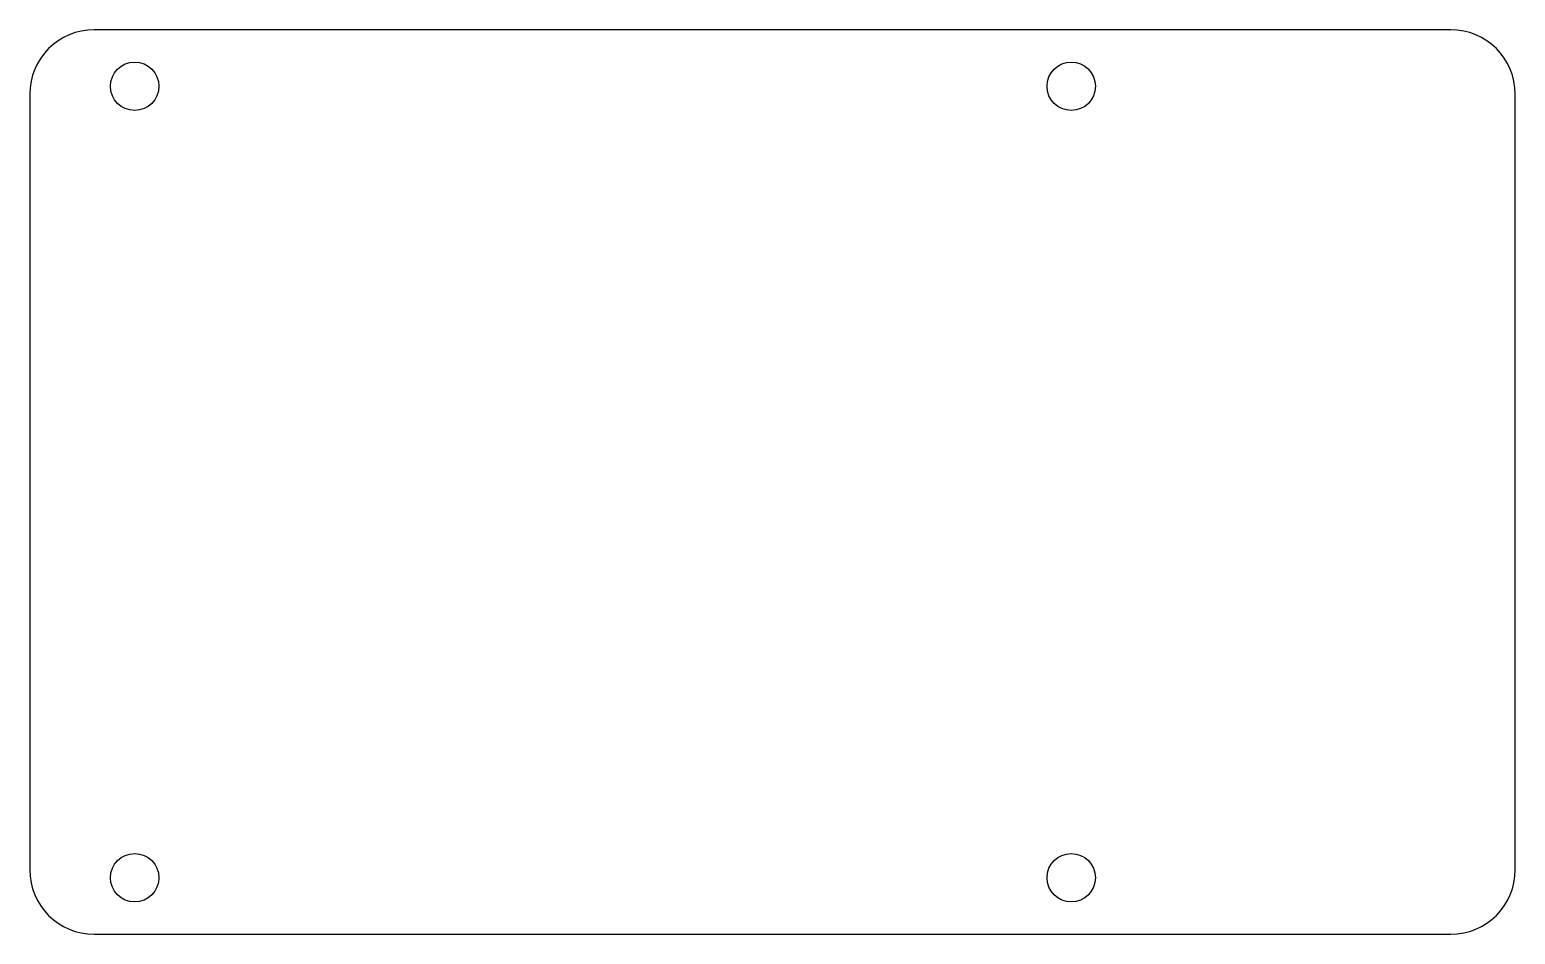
# Model space of a CAD drawing. Header units: millimetres. Extents: x 967.3 to 1059.3, y 2917.3 to 2973.3.
import ezdxf

# ---------------------------------------------------------------- set-up
doc = ezdxf.new("R2010")
doc.units = ezdxf.units.MM

msp = doc.modelspace()

# ---------------------------------------------------------------- linework, layer by layer
for p, q in [((973.811, 2973.263), (971.311, 2973.263)), ((1055.311, 2973.263), (973.811, 2973.263)), ((967.311, 2969.263), (967.311, 2921.263)), ((1059.311, 2921.263), (1059.311, 2969.263)), ((971.311, 2917.263), (1055.311, 2917.263))]:
    msp.add_line(p, q)
for centre in [(973.811, 2969.763), (1031.811, 2969.763), (973.811, 2920.763), (1031.811, 2920.763)]:
    msp.add_circle(centre, 1.5)
for centre, start, end in [((971.311, 2969.263), 90, 180), ((1055.311, 2969.263), 0, 90), ((971.311, 2921.263), 180, 270), ((1055.311, 2921.263), 270, 0)]:
    msp.add_arc(centre, 4, start, end)

doc.saveas('drawing.dxf')
